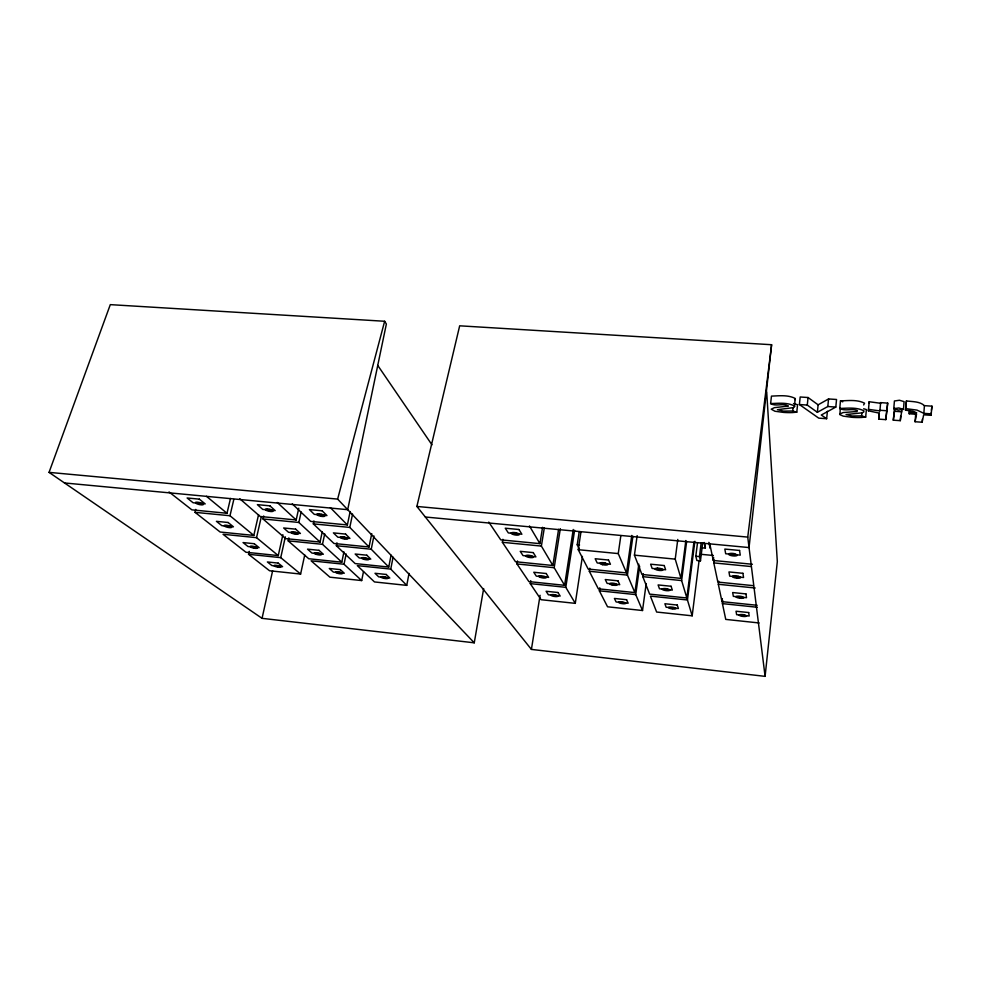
<?xml version="1.0" encoding="UTF-8"?>
<svg xmlns="http://www.w3.org/2000/svg" width="981" height="981" viewBox="0 0 981 981"><rect width="100%" height="100%" fill="white"/><g stroke="black" fill="none" stroke-linecap="round" stroke-linejoin="round"><path stroke-width="1.47" d="M840.288 408.047L839.92 414.681L843.255 416.128L851.962 417.305A32.704 12.704 3.8 0 0 861.355 417.477L865.696 417.084L866.37 409.555L863.66 408.758M915.678 414.141L915.089 421.732L922.14 422.235L923.673 414.804L931.067 415.331L931.251 412.768M931.435 410.193L931.95 406.171L924.421 405.644C919.737 401.29 912.404 401.781 906.432 400.922L905.537 410.193L912.857 411.162L916.732 412.854L909.497 412.339L909.228 413.786L916.536 414.301L915.089 421.732M931.067 415.331L931.95 406.171M922.14 422.235L922.361 419.194M931.386 413.872L923.844 413.344L924.421 405.644M905.537 410.193L906.432 400.922M909.228 413.786L909.534 409.96M909.497 412.339L909.694 409.776M894.611 408.121L893.286 420.175L900.288 420.665L900.656 416.128M900.288 420.665L901.993 409.249M903.464 409.347L904.09 401.646L899.442 400.248L894.414 400.984L893.777 408.672L898.473 410.058L903.464 409.347L898.817 407.961L893.777 408.672M893.286 420.175L894.893 408.746M879.332 413.099L878.817 419.132L885.782 419.635L887.695 403.117L880.631 402.627L880.546 403.265L869.191 401.744L869.031 403.203M885.782 419.635L887.695 403.117M878.817 419.132L879.111 413.099L868.357 410.818L868.516 409.371L879.896 410.904L880.631 402.627M868.357 410.818L869.191 401.744M865.696 417.084L861.625 415.907L861.894 412.891M827.4 411.284L826.664 418.715L821.281 415.012L835.812 407.078L836.535 399.488L828.553 398.948L818.129 404.822L817.369 412.314L807.277 405.079L799.392 404.515L800.189 396.986L808.062 397.526L818.129 404.822M839.711 414.056L843.145 412.547L857.051 411.505L857.357 410.549C851.68 408.145 845.132 411.542 839.748 408.452L840.472 400.886C848.418 400.628 857.308 399.439 864.58 403.203L863.636 404.945M817.369 412.314L827.805 406.514L828.553 398.948M807.277 405.079L808.062 397.526M793.494 403.547L797.565 404.724L796.78 412.167L792.623 412.56A31.993 12.545 5.1 0 1 783.488 412.4L774.916 411.235L771.238 409.175L774.401 407.667L788.368 406.073C783.022 402.799 775.971 406.882 770.625 403.596L771.458 396.116C779.27 395.797 787.951 394.742 795.113 398.396L794.573 406.514L793.58 407.618L777.442 409.666L783.488 411.113L792.697 410.99L793.016 408.01M425.337 517.012L749.043 547.557L771.606 344.723L459.672 325.815L416.876 506.441L531.408 649.41L765.094 676.363L777.32 561.647L766.701 392.044M757.185 605.289L722.004 601.647L722.359 598.594M759.11 622.96L725.756 619.403L722.421 603.622L722.776 600.593M722.004 601.647L718.325 584.284L718.693 581.243M752.402 564.271L713.285 560.47L713.653 557.466M753.445 585.669L717.859 582.089L713.8 562.898L714.168 559.906M692.181 615.823L687.448 599.98L650.415 596.129L656.632 612.034L692.181 615.823L698.987 561.316M697.516 542.726L695.811 556.252L696.878 560.494L700.471 560.85L699.453 556.595L701.133 543.069M700.471 560.85L702.69 542.971M765.094 676.363L747.743 537.098L771.606 344.723M643.229 573.664L642.813 576.656L649.643 594.13L686.847 597.993L693.923 542.076M687.448 599.98L694.855 541.316M637.16 535.614L634.425 555.16L641.954 574.461L680.973 578.385L685.842 540.531M686.847 597.993L681.636 580.58L686.651 541.402M680.973 578.385L675.222 559.133L677.785 539.44M879.896 410.904L879.969 410.266L887.057 410.769M599.796 587.791L599.354 590.82L607.558 606.798L642.518 610.525L646.197 583.523M589.765 568.232L589.311 571.261L598.324 588.808L634.891 592.598L638.827 564.173M642.518 610.525L635.737 594.609L639.649 566.295M580.973 531.837L578.238 549.691L588.183 569.054L626.491 572.904L631.776 535.442M634.891 592.598L627.435 575.111L632.892 536.325M626.491 572.904L618.263 553.591L620.85 535.601M530.733 580.642L530.255 583.621L541.095 599.71L575.283 603.352L582.407 556.411M579.403 549.053L577.22 544.786L579.244 531.567M517.49 560.973L516.987 563.952L528.882 581.598L564.59 585.314L573.247 529.482M575.283 603.352L565.792 587.325L574.608 530.243M502.897 539.305L502.382 542.297L515.491 561.733L552.867 565.497L558.594 529.286M564.59 585.314L554.179 567.705L560.335 528.673M531.408 649.41L540.077 595.295M488.771 522.1L500.727 539.844L539.918 543.646L542.567 527.312M552.867 565.497L541.377 546.086L544.296 528.011M64.513 482.959L347.691 509.679L386.367 324.024L384.638 321.265L110.301 304.637L49.05 472.364L262.05 618.337L474.252 642.813L483.658 588.551M406.747 585.375L390.745 569.103L357.292 565.62L374.484 581.941L406.747 585.375L409.04 573.382M336.949 542.775L336.336 545.718L355.134 563.572L388.746 567.055L391.088 555.136M390.745 569.103L393.074 557.233M361.682 580.568L344.024 564.234L311.112 560.813L329.923 577.184L361.682 580.568L363.485 571.653M313.945 520.923L313.307 523.866L333.969 543.474L369.04 547.006L371.738 533.627M388.746 567.055L371.235 549.237L373.92 535.92M288.843 537.882L288.181 540.862L308.757 558.753L341.805 562.187L343.951 551.849M369.04 547.006L349.8 527.422L352.559 514.093M344.024 564.234L346.146 553.946M292.252 503.866L310.707 521.389L347.372 524.945L350.156 511.555M341.805 562.187L322.491 544.32L324.723 533.836M263.693 515.994L263.018 518.961L285.606 538.606L320.064 542.076L322.259 531.776M249.235 551.347L248.561 554.302L269.542 570.746L300.615 574.057L304.735 554.976M239.805 498.753L260.173 516.484L296.176 519.979L298.764 508.195M320.064 542.076L298.849 522.456L301.142 511.972M300.615 574.057L280.738 557.649L285.348 536.865M262.05 618.337L272.632 570.77M278.248 555.589L256.544 537.662L223.03 534.277L245.937 552.242L278.248 555.589L282.884 534.719M256.544 537.662L261.265 516.975M195.746 509.397L195.035 512.34L220.149 532.021L253.809 535.418L258.567 514.633M253.809 535.418L229.983 515.736L233.809 499.501M169.014 491.935L191.871 509.85L226.991 513.271L230.498 498.434M474.252 642.813L337.636 499.096L384.638 321.265M795.125 399.647L795.37 399.009M861.625 415.907L852.109 416.005L846.051 414.558L861.747 412.878L863.77 412.045L863.905 410.806C856.609 407.066 847.719 408.231 839.748 408.452M770.625 403.596C778.448 403.301 787.13 402.271 794.303 405.901L794.573 406.514M827.805 406.514L835.812 407.078M894.672 411.297L901.784 411.799M826.664 418.715L818.73 418.139L799.392 404.515M905.806 408.636L916.99 410.107L923.844 413.344M49.05 472.364L337.636 499.096M416.876 506.441L747.743 537.098M701.856 547.803L705.388 548.146L704.125 542.481M701.207 554.326L713.383 555.491M577.22 544.786L579.55 545.007M695.811 556.252L699.453 556.595M195.035 512.34L229.983 515.736M263.018 518.961L298.849 522.456M313.307 523.866L349.8 527.422M502.382 542.297L541.377 546.086M578.238 549.691L618.263 553.591M634.425 555.16L675.222 559.133M713.8 562.898L751.201 566.54M288.181 540.862L322.491 544.32M336.336 545.718L371.235 549.237M516.987 563.952L554.179 567.705M589.311 571.261L627.435 575.111M642.813 576.656L681.636 580.58M718.325 584.284L755.186 587.999M248.561 554.302L280.738 557.649M530.255 583.621L565.792 587.325M599.354 590.82L635.737 594.609M722.421 603.622L757.307 607.264M792.697 410.99L796.78 412.167M840.472 400.886L842.74 401.842M253 547.091L251.786 546.527L252.411 547.03M276.716 566.147L275.575 565.62L276.151 566.086M254.901 547.288L253.687 546.724L254.312 547.226M278.543 566.331L277.402 565.816L277.979 566.282M206.439 496.3L226.991 513.271M317.047 553.676L315.882 553.112L316.446 553.615M338.237 572.646L337.145 572.119L337.66 572.585M318.997 553.873L317.832 553.309L318.396 553.811M340.1 572.843L339.009 572.315L339.524 572.781M277.231 502.456L296.176 519.979M363.779 558.471L363.264 557.968L364.392 558.532M383.093 577.392L382.615 576.926L383.681 577.453M365.754 558.68L365.251 558.177L366.367 558.741M384.981 577.588L384.515 577.122L385.57 577.65M330.364 507.643L347.372 524.945M377.746 365.423L431.959 444.81M541.12 576.693L541.782 576.754M553.002 595.344L553.627 595.406M543.879 576.975L543.229 576.902M555.638 595.626L555.013 595.553M529.433 525.939L539.918 543.646M612.034 583.965L612.696 584.038M620.801 602.506L621.451 602.579M614.192 584.198L614.854 584.259M622.861 602.726L623.511 602.8M664.505 589.36L665.179 589.434M670.93 607.803L671.58 607.877M666.688 589.581L667.374 589.655M673.027 608.036L673.677 608.097M704.468 543.67L705.413 547.913M709.668 543.4L713.285 560.47M708.846 542.383L710.121 548.367M738.448 596.951L739.147 597.024M741.513 615.271L742.176 615.345M740.704 597.184L741.391 597.257M743.659 615.492L744.321 615.565M614.057 584.602L613.223 584.517L614.032 584.578M224.208 525.558L224.453 526.086A3.789 0.92 12.5 0 0 230.817 527.631L231.308 527.52A3.789 0.92 12.5 0 0 231.332 526.809L230.854 526.49A3.789 0.92 12.5 0 0 224.956 525.252L224.208 525.558M621.929 602.996L622.739 603.131L621.929 602.996M253.846 547.533L254.643 547.717L253.871 547.508M269.211 510.549L270.094 510.758L269.211 510.549M250.302 546.442L250.498 546.92A3.605 0.846 12.1 0 0 256.544 548.367L257.022 548.281A3.605 0.846 12.1 0 0 257.096 547.631L256.654 547.349A3.605 0.846 12.1 0 0 251.038 546.184L250.302 546.442M658.656 569.605L659.551 569.765L658.692 569.581M665.682 589.888L666.528 590.022L665.768 589.839M294.668 533.357L295.502 533.566L294.668 533.357M672.059 608.294L672.868 608.404L672.059 608.294M655.026 568.612L654.977 568.894A4.022 1.091 7.8 0 0 661.219 570.501L661.991 570.402A4.022 1.091 7.8 0 0 662.923 569.728L662.715 569.421A4.022 1.091 7.8 0 0 656.681 568.122L655.026 568.612M274.14 565.522L274.3 565.963A3.446 0.773 11.7 0 0 280.051 567.325L280.529 567.251A3.446 0.773 11.7 0 0 280.64 566.662L280.235 566.405A3.446 0.773 11.7 0 0 274.876 565.301L274.14 565.522M662.236 588.956L662.175 589.213A3.826 0.981 7.8 0 0 668.11 590.709L668.846 590.636A3.826 0.981 7.8 0 0 669.753 590.022L669.545 589.74A3.826 0.981 7.8 0 0 663.818 588.526L662.236 588.956M320.861 515.503L321.743 515.712L320.861 515.503M317.819 554.106L318.617 554.265L317.819 554.106M728.785 553.971L728.711 554.277A4.316 1.239 6.8 0 0 730.171 555.295L731.103 555.577A4.316 1.239 6.8 0 0 737.283 555.062L734.904 553.762A4.316 1.239 6.8 0 0 728.785 553.971M668.772 607.435L668.711 607.656A3.654 0.895 7.8 0 0 674.364 609.066L675.075 608.993A3.654 0.895 7.8 0 0 675.946 608.453L675.762 608.195A3.654 0.895 7.8 0 0 670.293 607.043L668.772 607.435M732.66 576.374L732.586 576.656A4.108 1.104 6.9 0 0 733.96 577.576L734.843 577.834A4.108 1.104 6.9 0 0 740.729 577.429L738.472 576.239A4.108 1.104 6.9 0 0 732.66 576.374M316.986 514.228L317.121 514.817A4.022 1.067 11.8 0 0 323.804 516.484L324.38 516.362A4.022 1.067 11.8 0 0 324.601 515.565L324.159 515.221A4.022 1.067 11.8 0 0 317.905 513.897L316.986 514.228M736.155 596.583L736.081 596.84A3.899 1.006 7 0 0 737.393 597.687L738.227 597.92A3.899 1.006 7 0 0 743.831 597.601L741.697 596.509A3.899 1.006 7 0 0 736.155 596.583M344.073 538.275L344.92 538.446L344.11 538.262M739.318 614.915L739.257 615.148A3.728 0.907 7 0 0 740.496 615.921L741.293 616.142A3.728 0.907 7 0 0 746.639 615.896L744.616 614.891A3.728 0.907 7 0 0 739.318 614.915M732.562 554.988L733.518 555.123L732.599 554.964M736.24 577.331L737.148 577.453L736.277 577.294M340.419 537.098L340.505 537.625A3.826 0.969 11.4 0 0 346.845 539.182L347.409 539.084A3.826 0.969 11.4 0 0 347.666 538.373L347.249 538.066A3.826 0.969 11.4 0 0 341.314 536.815L340.419 537.098M739.551 597.478L740.422 597.588L739.662 597.429M365.153 558.974L365.962 559.133L365.19 558.949M742.568 615.749L743.39 615.86L742.568 615.749M361.707 557.87L361.756 558.348A3.642 0.883 11 0 0 367.777 559.808L368.316 559.722A3.642 0.883 11 0 0 368.611 559.084L368.231 558.802A3.642 0.883 11 0 0 362.578 557.625L361.707 557.87M384.393 577.846L385.153 578.005L384.491 577.821M381.119 576.828L381.143 577.257A3.47 0.809 10.7 0 0 386.87 578.631L387.409 578.557A3.47 0.809 10.7 0 0 387.716 577.981L387.36 577.723A3.47 0.809 10.7 0 0 381.977 576.607L381.119 576.828M515.086 534.118L515.981 534.302L515.086 534.118M511.408 532.83L511.248 533.406A4.12 1.165 9.5 0 0 517.87 535.111L518.581 534.988A4.12 1.165 9.5 0 0 519.243 534.216L518.912 533.872A4.12 1.165 9.5 0 0 512.597 532.511L511.408 532.83M529.433 556.717L530.28 556.901L529.482 556.693M525.951 555.528L525.779 556.055A3.912 1.042 9.3 0 0 532.058 557.637L532.744 557.539A3.912 1.042 9.3 0 0 533.394 556.84L533.088 556.534A3.912 1.042 9.3 0 0 527.091 555.258L525.951 555.528M542.407 577.184L543.216 577.355L542.407 577.184M539.109 576.08L538.937 576.558A3.728 0.956 9.2 0 0 544.896 578.03L545.559 577.956A3.728 0.956 9.2 0 0 546.209 577.331L545.927 577.049A3.728 0.956 9.2 0 0 540.224 575.847L539.109 576.08M554.216 595.81L554.988 595.97L554.339 595.786M603.658 564.1L604.517 564.283L603.658 564.1M199.548 503.842L200.406 504.075L199.609 503.829M551.089 594.78L550.905 595.209A3.568 0.871 9 0 0 556.583 596.595L557.22 596.522A3.568 0.871 9 0 0 557.858 595.97L557.6 595.712A3.568 0.871 9 0 0 552.156 594.572L551.089 594.78M195.795 502.395L195.844 503.192A3.998 1.006 13 0 0 202.552 504.847L203.055 504.712A3.998 1.006 13 0 0 203.018 503.915L202.503 503.572A3.998 1.006 13 0 0 196.298 502.26L195.795 502.395M227.997 526.699L228.794 526.92L227.997 526.699M277.537 566.528L278.261 566.724L277.66 566.515M338.997 573.027L339.72 573.223L339.119 573.014M199.327 499.145L187.113 497.98L193.085 502.738L205.201 503.903L199.327 499.145M269.922 505.84L257.39 504.651L262.749 509.409L275.171 510.598L269.922 505.84M322.173 510.807L309.407 509.593L314.3 514.351L326.955 515.565L322.173 510.807M518.949 529.507L505.264 528.207L508.33 532.928L521.867 534.228L518.949 529.507M739.564 550.464L724.836 549.066L725.682 553.738L740.25 555.136L739.564 550.464M197.794 502.738L197.144 502.677L198.554 503.351L197.794 502.738M199.866 502.934L199.217 502.873L200.614 503.547L199.866 502.934M267.629 509.421L266.979 509.36L268.316 510.034L267.629 509.421M269.75 509.63L269.101 509.556L270.437 510.23L269.75 509.63M319.365 514.375L318.69 514.302L319.978 514.976L319.365 514.375M321.523 514.571L320.848 514.51L322.148 515.184L321.523 514.571M513.983 532.99L513.259 532.916L514.363 533.59L513.983 532.99M516.3 533.21L515.577 533.149L516.68 533.811L516.3 533.21M731.998 553.848L731.336 554.375L731.998 553.848M734.499 554.093L733.825 554.608L734.499 554.093M228.107 522.493L216.409 521.328L221.829 525.657L233.429 526.809L228.107 522.493M295.649 529.151L283.656 527.974L288.524 532.291L300.407 533.468L295.649 529.151M345.594 534.093L333.393 532.879L337.832 537.183L349.923 538.385L345.594 534.093M533.259 552.61L520.237 551.334L523.008 555.589L535.908 556.877L533.259 552.61M608.514 560.041L595.16 558.729L597.221 562.971L610.452 564.283L608.514 560.041M664.235 565.547L650.624 564.198L652.144 568.428L665.633 569.777L664.235 565.547M742.924 573.309L728.957 571.935L729.705 576.141L743.549 577.515L742.924 573.309M226.366 525.693L225.753 525.632L227.065 526.245L226.366 525.693M228.352 525.89L227.739 525.828L229.039 526.454L228.352 525.89M293.221 532.34L292.596 532.278L293.846 532.891L293.221 532.34M295.256 532.536L294.631 532.475L295.87 533.088L295.256 532.536M342.688 537.257L342.05 537.183L343.252 537.809L342.688 537.257M344.76 537.453L344.123 537.392L345.324 538.005L344.76 537.453M528.403 555.7L527.717 555.626L528.747 556.252L528.403 555.7M530.611 555.92L529.924 555.847L530.954 556.46L530.611 555.92M602.812 563.094L602.113 563.02L602.812 563.094M605.081 563.315L604.382 563.241L605.081 563.315M657.944 568.563L657.221 568.502L657.944 568.563M660.25 568.796L659.526 568.722L660.25 568.796M735.713 576.288L735.076 576.754L735.713 576.288M738.08 576.534L737.43 577L738.08 576.534M254.275 543.719L243.043 542.567L247.997 546.515L259.119 547.656L254.275 543.719M319.009 550.329L307.531 549.152L311.958 553.076L323.338 554.253L319.009 550.329M366.845 555.209L355.159 554.02L359.193 557.931L370.781 559.121L366.845 555.209M546.209 573.517L533.787 572.254L536.288 576.117L548.612 577.38L546.209 573.517M617.981 580.838L605.252 579.538L607.116 583.388L619.734 584.688L617.981 580.838M671.065 586.258L658.104 584.934L659.477 588.772L672.328 590.096L671.065 586.258M745.952 593.91L732.66 592.549L733.347 596.362L746.516 597.711L745.952 593.91M278.163 563.094L267.384 561.966L271.909 565.571L282.602 566.699L278.163 563.094M340.321 569.63L329.297 568.477L333.344 572.07L344.282 573.223L340.321 569.63M386.207 574.461L375.012 573.284L378.691 576.853L389.813 578.03L386.207 574.461M557.981 592.512L546.098 591.261L548.379 594.793L560.163 596.031L557.981 592.512M626.577 599.722L614.413 598.447L616.105 601.954L628.171 603.217L626.577 599.722M677.258 605.056L664.885 603.744L666.148 607.239L678.411 608.527L677.258 605.056M748.699 612.561L736.02 611.224L736.645 614.682L749.202 616.019L748.699 612.561M340.468 572.352L339.622 572.131A3.458 0.797 11.2 0 0 335.625 572.254L335.809 572.499A3.458 0.797 11.2 0 0 337.55 573.284L338.396 573.505A3.458 0.797 11.2 0 0 342.21 573.149L340.468 572.352M319.34 553.333L318.457 553.1A3.617 0.871 11.5 0 0 314.325 553.272L314.533 553.529A3.617 0.871 11.5 0 0 316.385 554.375L317.268 554.621A3.617 0.871 11.5 0 0 321.192 554.179L319.34 553.333M296.188 532.487L295.256 532.242A3.801 0.956 11.9 0 0 290.989 532.475L291.222 532.757A3.801 0.956 11.9 0 0 293.196 533.689L294.141 533.934A3.801 0.956 11.9 0 0 298.175 533.419L296.188 532.487M620.887 603.401L620.078 603.18A3.617 0.883 8.3 0 1 618.68 602.395L618.668 602.162A3.617 0.883 8.3 0 1 623.548 602.113L625.755 603.119A3.617 0.883 8.3 0 1 620.887 603.401M270.719 509.556L269.738 509.286A4.01 1.042 12.3 0 0 265.311 509.593L265.581 509.912A4.01 1.042 12.3 0 0 267.703 510.917L268.696 511.187A4.01 1.042 12.3 0 0 272.841 510.574L270.719 509.556M612.132 584.958L611.286 584.713A3.789 0.969 8.4 0 1 609.802 583.867L609.79 583.609A3.789 0.969 8.4 0 1 614.891 583.499L617.221 584.59A3.789 0.969 8.4 0 1 612.132 584.958M602.506 564.651L601.611 564.394A3.973 1.067 8.5 0 1 600.041 563.474L600.016 563.18A3.973 1.067 8.5 0 1 605.351 563.02L607.815 564.21A3.973 1.067 8.5 0 1 602.506 564.651"/></g></svg>
